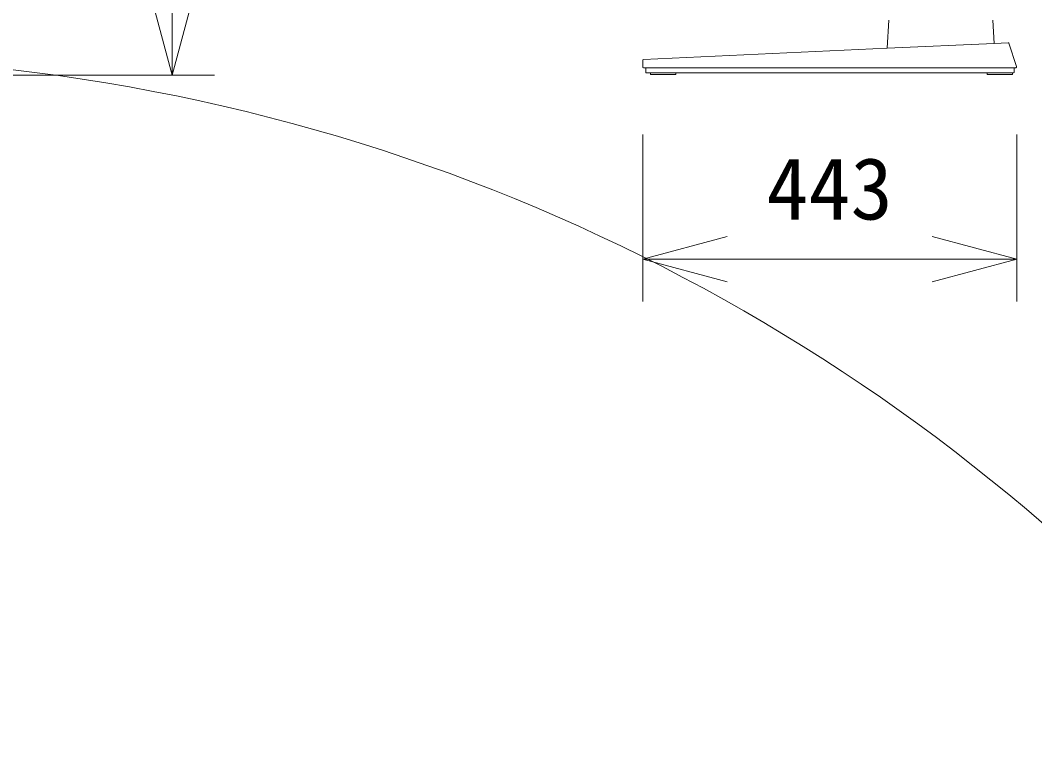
# Model space of a CAD drawing. Units: millimetres, scale not verified. Extents: x -96 to 62, y -108 to 57.
# Drawn here: x 7.19 to 37.21, y -15.87 to 6.04 of the extents above; entities that cross this region are included whole.
import ezdxf
from ezdxf.enums import TextEntityAlignment as Align

# ---------------------------------------------------------------- set-up
doc = ezdxf.new("R2010")
doc.units = ezdxf.units.MM
doc.header["$LTSCALE"] = 0.125
for name, color, linetype, lineweight in [('0-0_0', 7, 'Continuous', 18), ('0-5_SUNPO', 7, 'Continuous', 18), ('0-6_GAIKEI', 1, 'Continuous', 18)]:
    doc.layers.add(name, color=color, linetype=linetype, lineweight=lineweight)
doc.styles.add('ＭＳ ゴシック', font='')
doc.styles.get('ＭＳ ゴシック').set_extended_font_data('MS Gothic')

# ---------------------------------------------------------------- blocks, each defined once
blk = doc.blocks.new('_Open30')
at = {"layer": '0-0_0'}
blk.add_line((0, 0), (-1, 0), dxfattribs=at)
blk.add_lwpolyline([(-1, 0.26795), (0, 0), (-1, -0.26795)], dxfattribs=at)
blk = doc.blocks.new('D3')
at = {"layer": '0-5_SUNPO'}
for p, q in [((200.4781, 348.6846), (206.4361, 348.6846)), ((205.1861, 320.4144), (205.1861, 346.1846)), ((193.1679, 317.9144), (206.4361, 317.9144))]:
    blk.add_line(p, q, dxfattribs=at)
at = {"layer": '0-5_SUNPO', "xscale": 2.5, "yscale": 2.5}
for p, rotation in [((205.1861, 348.6846), 90), ((205.1861, 317.9144), 270)]:
    blk.add_blockref('_Open30', p, dxfattribs=dict(at, rotation=rotation))
at = {"layer": '0-5_SUNPO', "style": 'ＭＳ ゴシック'}
blk.add_text('1231', height=1.833, rotation=90, dxfattribs=at).set_placement((204.5611, 330.7995), align=Align.BOTTOM_LEFT)
blk = doc.blocks.new('D1')
at = {"layer": '0-5_SUNPO'}
for p, q in [((219.1103, 316.1581), (219.1103, 311.2171)), ((230.1756, 316.1581), (230.1756, 311.2171)), ((221.6103, 312.4671), (227.6756, 312.4671))]:
    blk.add_line(p, q, dxfattribs=at)
at = {"layer": '0-5_SUNPO', "xscale": 2.5, "yscale": 2.5, "rotation": 180}
blk.add_blockref('_Open30', (219.1103, 312.4671), dxfattribs=at)
at = {"layer": '0-5_SUNPO', "xscale": 2.5, "yscale": 2.5}
blk.add_blockref('_Open30', (230.1756, 312.4671), dxfattribs=at)
at = {"layer": '0-5_SUNPO', "style": 'ＭＳ ゴシック'}
blk.add_text('443', height=1.833, dxfattribs=at).set_placement((222.7679, 313.0921), align=Align.BOTTOM_LEFT)

msp = doc.modelspace()

# ---------------------------------------------------------------- linework, layer by layer
at = {"layer": '0-6_GAIKEI', "color": 7}
for p, q in [((32.845, 5.2065), (32.8885, 6.0353)), ((36.006, 5.3525), (35.9702, 6.0353)), ((32.845, 5.2065), (25.6341, 4.8735)), ((36.4199, 5.3716), (36.006, 5.3525)), ((36.4448, 5.3546), (36.6743, 4.666)), ((25.6103, 4.6581), (25.6103, 4.8485)), ((25.6353, 4.6331), (25.7103, 4.6331)), ((25.7103, 4.6331), (25.6978, 4.6206)), ((25.6978, 4.4956), (25.6978, 4.6206)), ((36.5978, 4.6206), (36.5853, 4.6331)), ((36.5853, 4.6331), (36.6506, 4.6331)), ((36.5978, 4.4956), (36.5978, 4.6206)), ((25.6978, 4.4956), (25.7103, 4.4831)), ((25.7103, 4.4831), (36.5853, 4.4831)), ((36.5978, 4.4956), (36.5853, 4.4831))]:
    msp.add_line(p, q, dxfattribs=at)
at = {"layer": '0-6_GAIKEI'}
for p, q in [((36.006, 5.3525), (32.845, 5.2065)), ((25.7103, 4.6331), (36.5853, 4.6331)), ((25.8408, 4.4331), (25.8408, 4.4831)), ((35.7978, 4.4331), (35.7978, 4.4831))]:
    msp.add_line(p, q, dxfattribs=at)
for points in [[(25.8408, 4.4331), (26.5908, 4.4331), (26.5908, 4.4831)], [(35.7978, 4.4331), (36.5478, 4.4331), (36.5478, 4.4831)]]:
    msp.add_lwpolyline(points, dxfattribs=at)
for centre in [(-39.0369, -51.723), (0.393, -51.723)]:
    msp.add_circle(centre, 56.671, dxfattribs=at)
msp.add_arc((36.4211, 5.3467), 0.025, 18.43495, 92.64458, dxfattribs=at)
at = {"layer": '0-6_GAIKEI', "color": 7}
for centre, start, end in [((25.6353, 4.8485), 92.64458, 180), ((25.6353, 4.6581), 180, 270), ((36.6506, 4.6581), 270, 18.43495)]:
    msp.add_arc(centre, 0.025, start, end, dxfattribs=at)

# ---------------------------------------------------------------- block references
at = {"layer": '0-5_SUNPO'}
for name in ['D3', 'D1']:
    msp.add_blockref(name, (-193.5, -313.5), dxfattribs=at)

doc.saveas('drawing.dxf')
